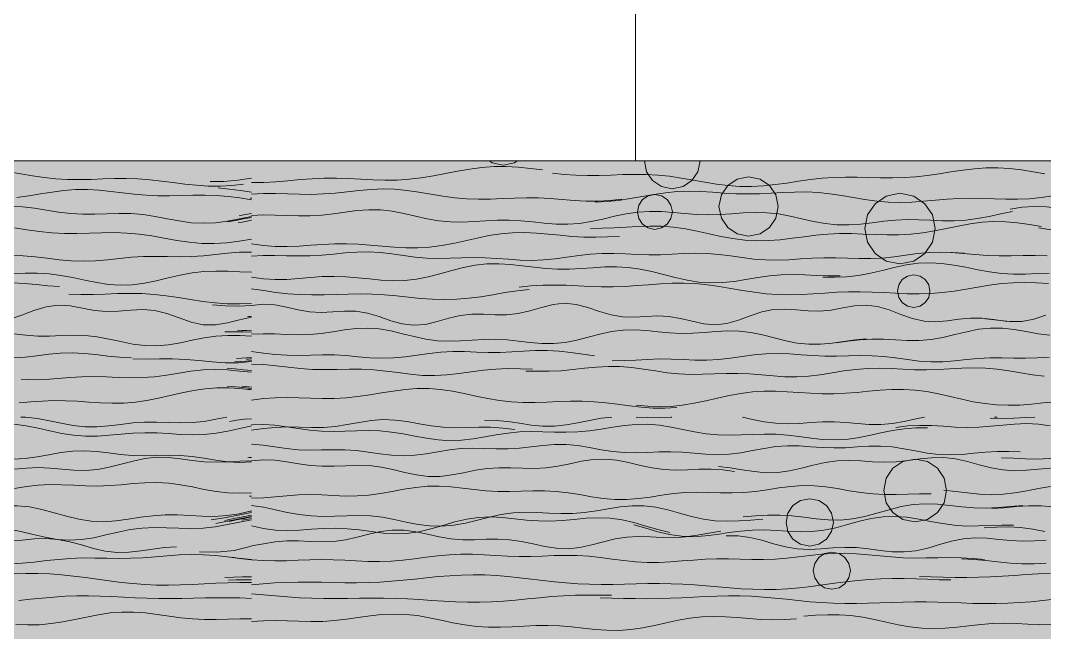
# Model space of a CAD drawing. Header units: metres. Extents: x 0 to 46.1, y -33.1 to 1.9.
# Drawn here: x 16.549 to 18.549, y -26.42 to -25.226 of the extents above; entities that cross this region are included whole.
import ezdxf

# ---------------------------------------------------------------- set-up
doc = ezdxf.new("R2010")
doc.units = ezdxf.units.M
doc.header["$LTSCALE"] = 0.02
doc.layers.add('AB_EXT_BANDES', color=8, linetype='Continuous', lineweight=9)
doc.layers.add('CONTEXT', color=7, linetype='Continuous', lineweight=13, true_color=0x787878)
doc.layers.add('SEEN', color=7, linetype='Continuous', lineweight=20, true_color=0x000000)
doc.layers.add('FILL_(240, 240, 240)', color=7, linetype='Continuous', true_color=0xf0f0f0)

msp = doc.modelspace()

# ---------------------------------------------------------------- hatches: boundary and pattern name
at = {"layer": 'FILL_(240, 240, 240)'}
msp.add_hatch(color=256, dxfattribs=at).paths.add_polyline_path([(19, -28), (19, -25.5), (9, -25.5), (9, -28), (19, -28)])

# ---------------------------------------------------------------- linework, layer by layer
at = {"layer": 'AB_EXT_BANDES', "lineweight": 9, "true_color": 0x606060, "transparency": 33554597}
msp.add_lwpolyline([(17.75, -25.5), (17.75, -25.2)], dxfattribs=at)
at = {"layer": 'CONTEXT'}
for points in [[(8, -24), (22, -24), (23.8, -24), (23.8, -25.5), (19, -25.5), (9, -25.5), (8, -25.5), (8, -24)], [(9, -28), (19, -28), (19, -25.5), (9, -25.5), (9, -28)]]:
    msp.add_lwpolyline(points, close=True, dxfattribs=at)
at = {"layer": 'CONTEXT', "lineweight": 9, "transparency": 33554470}
for points in [[(17.5189, -25.5), (17.5132, -25.5039), (17.4916, -25.5082), (17.4701, -25.5039), (17.4643, -25.5)], [(17.876, -25.5), (17.8717, -25.5211), (17.86, -25.5384), (17.8427, -25.5501), (17.8215, -25.5544), (17.8003, -25.5501), (17.783, -25.5384), (17.7713, -25.5211), (17.7671, -25.5)], [(17, -25.5423), (17.0237, -25.542), (17.0473, -25.5405), (17.071, -25.5385), (17.0947, -25.5363), (17.1183, -25.5346), (17.142, -25.5336), (17.1657, -25.5336), (17.1894, -25.5343), (17.213, -25.5356), (17.2367, -25.5368), (17.2604, -25.5376), (17.284, -25.5373), (17.3077, -25.5358), (17.3314, -25.5331), (17.355, -25.5292), (17.3787, -25.5246), (17.4024, -25.52), (17.426, -25.5158), (17.4497, -25.5127), (17.4734, -25.5111), (17.497, -25.511), (17.5207, -25.5123), (17.5444, -25.5146), (17.5681, -25.5174)], [(17.5874, -25.5238), (17.6103, -25.5262), (17.6332, -25.5278), (17.6561, -25.5284), (17.679, -25.5283), (17.7019, -25.5276), (17.7248, -25.5267), (17.7477, -25.5262), (17.7706, -25.5264), (17.7935, -25.5276), (17.8164, -25.53), (17.8392, -25.5333), (17.8621, -25.5373), (17.885, -25.5415), (17.9079, -25.5453), (17.9308, -25.5482), (17.9537, -25.5499), (17.9766, -25.55), (17.9995, -25.5488), (18.0224, -25.5463), (18.0453, -25.5431), (18.0682, -25.5396), (18.0911, -25.5364), (18.114, -25.5339), (18.1369, -25.5323), (18.1598, -25.5316), (18.1827, -25.5318), (18.2056, -25.5324), (18.2285, -25.5331), (18.2514, -25.5332), (18.2743, -25.5326), (18.2972, -25.5311), (18.3201, -25.5285), (18.343, -25.5252), (18.3659, -25.5215), (18.3888, -25.5181), (18.4117, -25.5153), (18.4346, -25.5137), (18.4575, -25.5135), (18.4804, -25.5148), (18.5033, -25.5175), (18.5262, -25.521), (18.5491, -25.5251)], [(16.5262, -25.521), (16.5491, -25.5251), (16.572, -25.529), (16.5949, -25.5323), (16.6178, -25.5347), (16.6407, -25.536), (16.6636, -25.5363), (16.6865, -25.5359), (16.7094, -25.5351), (16.7322, -25.5345), (16.7551, -25.5344), (16.778, -25.5351), (16.8009, -25.5367), (16.8238, -25.5392), (16.8467, -25.5421), (16.8696, -25.5451), (16.8925, -25.5475), (16.9154, -25.549), (16.9383, -25.5492), (16.9612, -25.5479), (16.9841, -25.5452)], [(16.9188, -25.5401), (16.9459, -25.5399), (16.9729, -25.5377), (17, -25.5337)], [(18.0285, -25.5888), (18.0239, -25.6114), (18.0115, -25.6297), (17.9932, -25.6421), (17.9706, -25.6467), (17.9481, -25.6421), (17.9298, -25.6297), (17.9174, -25.6114), (17.9128, -25.5888), (17.9174, -25.5663), (17.9298, -25.5479), (17.9481, -25.5356), (17.9706, -25.531), (17.9932, -25.5356), (18.0115, -25.5479), (18.0239, -25.5663), (18.0285, -25.5888)], [(16.5417, -25.5716), (16.5646, -25.5684), (16.5875, -25.5645), (16.6104, -25.5607), (16.6333, -25.5577), (16.6563, -25.556), (16.6792, -25.5558), (16.7021, -25.557), (16.725, -25.5594), (16.7479, -25.5622), (16.7708, -25.5648), (16.7938, -25.5668), (16.8167, -25.5678), (16.8396, -25.5679), (16.8625, -25.5674), (16.8854, -25.5668), (16.9083, -25.5666), (16.9313, -25.5674), (16.9542, -25.5693), (16.9771, -25.5722), (17, -25.5756)], [(16.9346, -25.5528), (16.9564, -25.5548), (16.9782, -25.5575), (17, -25.5608)], [(17, -25.5647), (17.0233, -25.5637), (17.0467, -25.5637), (17.07, -25.5644), (17.0933, -25.5651), (17.1166, -25.5652), (17.14, -25.5645), (17.1633, -25.5627), (17.1866, -25.5603), (17.21, -25.5578), (17.2333, -25.5557), (17.2566, -25.5547), (17.2799, -25.5553), (17.3033, -25.5574), (17.3266, -25.5608), (17.3499, -25.5648), (17.3733, -25.5688), (17.3966, -25.572), (17.4199, -25.5741), (17.4433, -25.5748), (17.4666, -25.5744), (17.4899, -25.5734), (17.5132, -25.5724), (17.5366, -25.5719), (17.5599, -25.5722), (17.5832, -25.5735), (17.6066, -25.5753), (17.6299, -25.5772), (17.6532, -25.5786), (17.6765, -25.5787), (17.6999, -25.5774), (17.7232, -25.5747)], [(17.6709, -25.5803), (17.6938, -25.5794), (17.7167, -25.577), (17.7396, -25.5735), (17.7625, -25.5694), (17.7855, -25.5654), (17.8084, -25.562), (17.8313, -25.5599), (17.8542, -25.5592), (17.8771, -25.5597), (17.9, -25.5611), (17.923, -25.5627), (17.9459, -25.564), (17.9688, -25.5645), (17.9917, -25.5642), (18.0146, -25.5631), (18.0375, -25.5617), (18.0605, -25.5607), (18.0834, -25.5605), (18.1063, -25.5615), (18.1292, -25.5639), (18.1521, -25.5673), (18.175, -25.5714), (18.1979, -25.5754), (18.2209, -25.5787), (18.2438, -25.5807), (18.2667, -25.5812), (18.2896, -25.5803), (18.3125, -25.5785), (18.3354, -25.5763), (18.3584, -25.5743), (18.3813, -25.573), (18.4042, -25.5727), (18.4271, -25.5731), (18.45, -25.574), (18.4729, -25.5747), (18.4959, -25.5748), (18.5188, -25.5738), (18.5417, -25.5716), (18.5646, -25.5684)], [(16.9973, -25.5726), (16.9982, -25.5728), (16.9991, -25.5729), (17, -25.573)], [(17.8217, -25.5993), (17.819, -25.6126), (17.8117, -25.6235), (17.8008, -25.6308), (17.7875, -25.6335), (17.7742, -25.6308), (17.7634, -25.6235), (17.7561, -25.6126), (17.7534, -25.5993), (17.7561, -25.5861), (17.7634, -25.5752), (17.7742, -25.5679), (17.7875, -25.5652), (17.8008, -25.5679), (17.8117, -25.5752), (17.819, -25.5861), (17.8217, -25.5993)], [(18.3351, -25.632), (18.3297, -25.6588), (18.3149, -25.6807), (18.2931, -25.6954), (18.2663, -25.7008), (18.2395, -25.6954), (18.2176, -25.6807), (18.2029, -25.6588), (18.1975, -25.632), (18.2029, -25.6053), (18.2176, -25.5834), (18.2395, -25.5686), (18.2663, -25.5632), (18.2931, -25.5686), (18.3149, -25.5834), (18.3297, -25.6053), (18.3351, -25.632)], [(16.4817, -25.5939), (16.5052, -25.5903), (16.5288, -25.5888), (16.5524, -25.5896), (16.5759, -25.5923), (16.5995, -25.5961), (16.623, -25.5997), (16.6466, -25.6025), (16.6702, -25.6037), (16.6937, -25.6037), (16.7173, -25.6029), (16.7408, -25.6023), (16.7644, -25.6027), (16.788, -25.6047), (16.8115, -25.6083), (16.8351, -25.6128), (16.8586, -25.6172), (16.8822, -25.6205), (16.9058, -25.6217), (16.9293, -25.6206), (16.9529, -25.6174), (16.9764, -25.6131), (17, -25.6086)], [(17, -25.6064), (17.0229, -25.6054), (17.0457, -25.6057), (17.0686, -25.6066), (17.0915, -25.6074), (17.1143, -25.6071), (17.1372, -25.6056), (17.1601, -25.6029), (17.1829, -25.5997), (17.2058, -25.5968), (17.2286, -25.5953), (17.2515, -25.5957), (17.2744, -25.5983), (17.2972, -25.6026), (17.3201, -25.6077), (17.343, -25.6128), (17.3658, -25.6167), (17.3887, -25.6189), (17.4116, -25.6194), (17.4344, -25.6184), (17.4573, -25.617), (17.4802, -25.6159), (17.503, -25.6157), (17.5259, -25.6169), (17.5487, -25.619), (17.5716, -25.6214), (17.5945, -25.6232), (17.6173, -25.6236), (17.6402, -25.6219), (17.6631, -25.6184), (17.6859, -25.6134), (17.7088, -25.608), (17.7317, -25.6032), (17.7545, -25.5998), (17.7774, -25.5984), (17.8003, -25.5989), (17.8231, -25.6006), (17.846, -25.6028), (17.8689, -25.6044), (17.8917, -25.605), (17.9146, -25.6044), (17.9374, -25.6029), (17.9603, -25.6012), (17.9832, -25.6004), (18.006, -25.601), (18.0289, -25.6035), (18.0518, -25.6077), (18.0746, -25.6129), (18.0975, -25.6182), (18.1204, -25.6223), (18.1432, -25.6247), (18.1661, -25.625), (18.189, -25.6234), (18.2118, -25.6207), (18.2347, -25.6178), (18.2575, -25.6156), (18.2804, -25.6146), (18.3033, -25.6148), (18.3261, -25.6158), (18.349, -25.6169), (18.3719, -25.617), (18.3947, -25.6157), (18.4176, -25.6126), (18.4405, -25.6082), (18.4633, -25.6032), (18.4862, -25.5986)], [(18.4817, -25.5939), (18.5052, -25.5903), (18.5288, -25.5888), (18.5524, -25.5896), (18.5759, -25.5923), (18.5995, -25.5961), (18.623, -25.5997), (18.6466, -25.6025), (18.6702, -25.6037), (18.6937, -25.6037), (18.7173, -25.6029), (18.7408, -25.6023), (18.7644, -25.6027), (18.788, -25.6047), (18.8115, -25.6083), (18.8351, -25.6128), (18.8586, -25.6172), (18.8822, -25.6205), (18.9058, -25.6217), (18.9293, -25.6206), (18.9529, -25.6174), (18.9764, -25.6131), (19, -25.6086)], [(16.9526, -25.6191), (16.9684, -25.6163), (16.9842, -25.6132), (17, -25.6102)], [(16.9735, -25.621), (16.9823, -25.6193), (16.9912, -25.6176), (17, -25.6159)], [(16.9759, -25.6071), (16.9839, -25.6055), (16.992, -25.6039), (17, -25.6025)], [(17.6617, -25.6316), (17.6849, -25.6315), (17.708, -25.6305), (17.7312, -25.6291), (17.7544, -25.6277), (17.7776, -25.6271), (17.8007, -25.6276), (17.8239, -25.6295), (17.8471, -25.6328), (17.8703, -25.6373), (17.8935, -25.6424), (17.9166, -25.6474), (17.9398, -25.6516), (17.963, -25.6546), (17.9862, -25.6559), (18.0093, -25.6555), (18.0325, -25.6537), (18.0557, -25.651), (18.0789, -25.6479), (18.102, -25.645), (18.1252, -25.6429), (18.1484, -25.6419), (18.1716, -25.6419), (18.1947, -25.6426), (18.2179, -25.6436), (18.2411, -25.6443), (18.2643, -25.6441), (18.2874, -25.6428), (18.3106, -25.6401), (18.3338, -25.6363), (18.357, -25.6317), (18.3801, -25.627), (18.4033, -25.6228), (18.4265, -25.6198), (18.4497, -25.6184), (18.4728, -25.6187), (18.496, -25.6207), (18.5192, -25.6239), (18.5424, -25.6277)], [(16.5369, -25.6305), (16.5613, -25.6345), (16.5856, -25.638), (16.61, -25.6404), (16.6344, -25.6415), (16.6588, -25.6415), (16.6831, -25.6408), (16.7075, -25.64), (16.7319, -25.6398), (16.7563, -25.6408), (16.7806, -25.643), (16.805, -25.6464), (16.8294, -25.6506), (16.8538, -25.655), (16.8781, -25.6586), (16.9025, -25.6609), (16.9269, -25.6614), (16.9513, -25.66), (16.9756, -25.6568), (17, -25.6525)], [(17, -25.662), (17.0232, -25.6651), (17.0463, -25.6667), (17.0695, -25.6669), (17.0927, -25.666), (17.1159, -25.6645), (17.139, -25.6629), (17.1622, -25.6619), (17.1854, -25.6617), (17.2086, -25.6626), (17.2317, -25.6642), (17.2549, -25.6664), (17.2781, -25.6684), (17.3013, -25.6696), (17.3244, -25.6697), (17.3476, -25.6682), (17.3708, -25.6652), (17.3939, -25.6608), (17.4171, -25.6557), (17.4403, -25.6505), (17.4635, -25.6458), (17.4866, -25.6423), (17.5098, -25.6402), (17.533, -25.6398), (17.5562, -25.6408), (17.5793, -25.6428), (17.6025, -25.6451), (17.6257, -25.6472), (17.6489, -25.6486), (17.672, -25.649), (17.6952, -25.6484), (17.7184, -25.6472)], [(18.5369, -25.6305), (18.5613, -25.6345), (18.5856, -25.638), (18.61, -25.6404), (18.6344, -25.6415), (18.6588, -25.6415), (18.6831, -25.6408), (18.7075, -25.64), (18.7319, -25.6398), (18.7563, -25.6408), (18.7806, -25.643), (18.805, -25.6464), (18.8294, -25.6506), (18.8538, -25.655), (18.8781, -25.6586), (18.9025, -25.6609), (18.9269, -25.6614), (18.9513, -25.66), (18.9756, -25.6568), (19, -25.6525)], [(16.5304, -25.6843), (16.5539, -25.685), (16.5774, -25.6869), (16.6008, -25.6897), (16.6243, -25.6927), (16.6478, -25.6949), (16.6713, -25.6957), (16.6948, -25.6949), (16.7182, -25.6928), (16.7417, -25.6901), (16.7652, -25.6878), (16.7887, -25.6865), (16.8122, -25.6863), (16.8356, -25.6867), (16.8591, -25.687), (16.8826, -25.6866), (16.9061, -25.6852), (16.9296, -25.6828), (16.953, -25.6802), (16.9765, -25.6783), (17, -25.6778)], [(17, -25.6859), (17.0228, -25.6846), (17.0456, -25.6845), (17.0684, -25.685), (17.0913, -25.6854), (17.1141, -25.6851), (17.1369, -25.6838), (17.1597, -25.6818), (17.1825, -25.6796), (17.2053, -25.678), (17.2281, -25.6777), (17.2509, -25.679), (17.2738, -25.6816), (17.2966, -25.6847), (17.3194, -25.6876), (17.3422, -25.6896), (17.365, -25.6903), (17.3878, -25.69), (17.4106, -25.6892), (17.4334, -25.6887), (17.4563, -25.6891), (17.4791, -25.6903), (17.5019, -25.692), (17.5247, -25.6935), (17.5475, -25.694), (17.5703, -25.6932), (17.5931, -25.6909), (17.6159, -25.6877), (17.6388, -25.6845), (17.6616, -25.6819), (17.6844, -25.6806), (17.7072, -25.6806), (17.73, -25.6816), (17.7528, -25.6827), (17.7756, -25.6833), (17.7984, -25.683), (17.8213, -25.682), (17.8441, -25.6808), (17.8669, -25.6801), (17.8897, -25.6805), (17.9125, -25.6823), (17.9353, -25.6852), (17.9581, -25.6885), (17.9809, -25.6915), (18.0038, -25.6933), (18.0266, -25.6937), (18.0494, -25.6928), (18.0722, -25.6912), (18.095, -25.6898), (18.1178, -25.689), (18.1406, -25.6892), (18.1635, -25.6899), (18.1863, -25.6906), (18.2091, -25.6907), (18.2319, -25.6895), (18.2547, -25.6871), (18.2775, -25.6839), (18.3003, -25.6809), (18.3231, -25.6786), (18.346, -25.6779), (18.3688, -25.6786), (18.3916, -25.6803)], [(18.366, -25.6788), (18.3895, -25.6806), (18.413, -25.6827), (18.4365, -25.6845), (18.46, -25.6853), (18.4834, -25.6852), (18.5069, -25.6846), (18.5304, -25.6843), (18.5539, -25.685)], [(18.1155, -25.7266), (18.1388, -25.7271), (18.1621, -25.7262), (18.1854, -25.7235), (18.2086, -25.7192), (18.2319, -25.7137), (18.2552, -25.708), (18.2785, -25.703), (18.3017, -25.6997), (18.325, -25.6986), (18.3483, -25.6999), (18.3716, -25.7031), (18.3948, -25.7076), (18.4181, -25.7124), (18.4414, -25.7165), (18.4647, -25.7194), (18.4879, -25.7207), (18.5112, -25.7207), (18.5345, -25.7199), (18.5578, -25.719)], [(16.5345, -25.7199), (16.5578, -25.719), (16.581, -25.719), (16.6043, -25.7204), (16.6276, -25.7234), (16.6509, -25.7277), (16.6741, -25.7327), (16.6974, -25.7374), (16.7207, -25.7409), (16.744, -25.7424), (16.7672, -25.7416), (16.7905, -25.7385), (16.8138, -25.7338), (16.8371, -25.7283), (16.8603, -25.7229), (16.8836, -25.7186), (16.9069, -25.716), (16.9302, -25.715), (16.9534, -25.7154), (16.9767, -25.7164), (17, -25.7173)], [(17, -25.7268), (17.023, -25.7301), (17.046, -25.7315), (17.069, -25.7311), (17.0919, -25.7294), (17.1149, -25.7274), (17.1379, -25.7258), (17.1609, -25.7252), (17.1839, -25.726), (17.2069, -25.7278), (17.2299, -25.7303), (17.2529, -25.7326), (17.2758, -25.7338), (17.2988, -25.7333), (17.3218, -25.7308), (17.3448, -25.7263), (17.3678, -25.7204), (17.3908, -25.7141), (17.4138, -25.7082), (17.4367, -25.7036), (17.4597, -25.7011), (17.4827, -25.7006), (17.5057, -25.702), (17.5287, -25.7045), (17.5517, -25.7074), (17.5747, -25.7098), (17.5976, -25.7111), (17.6206, -25.7111), (17.6436, -25.7099), (17.6666, -25.7083), (17.6896, -25.7068), (17.7126, -25.7064), (17.7356, -25.7077), (17.7586, -25.7109), (17.7815, -25.7157), (17.8045, -25.7216), (17.8275, -25.7277), (17.8505, -25.733), (17.8735, -25.7367), (17.8965, -25.7382), (17.9195, -25.7375), (17.9424, -25.735), (17.9654, -25.7314), (17.9884, -25.7276), (18.0114, -25.7245), (18.0344, -25.7225), (18.0574, -25.7219), (18.0804, -25.7225), (18.1033, -25.7236), (18.1263, -25.7245), (18.1493, -25.7244)], [(16.5332, -25.7376), (16.5562, -25.7392), (16.5791, -25.7413), (16.6021, -25.7435), (16.6251, -25.7453)], [(17.5227, -25.7464), (17.5456, -25.7439), (17.5686, -25.7425), (17.5916, -25.7422), (17.6145, -25.7427), (17.6375, -25.7437), (17.6605, -25.7448), (17.6834, -25.7455), (17.7064, -25.7455), (17.7294, -25.7448), (17.7523, -25.7434), (17.7753, -25.7416), (17.7983, -25.7399), (17.8212, -25.7388), (17.8442, -25.7385), (17.8672, -25.7395), (17.8901, -25.7416), (17.9131, -25.7448), (17.9361, -25.7487), (17.959, -25.7527), (17.982, -25.7564), (18.005, -25.7592), (18.0279, -25.7609), (18.0509, -25.7614), (18.0739, -25.7608), (18.0968, -25.7595), (18.1198, -25.7579), (18.1428, -25.7564), (18.1657, -25.7555), (18.1887, -25.7553), (18.2117, -25.7558), (18.2346, -25.7569), (18.2576, -25.7582), (18.2806, -25.7591), (18.3035, -25.7594), (18.3265, -25.7587), (18.3495, -25.7568), (18.3724, -25.7539), (18.3954, -25.7502), (18.4184, -25.7462), (18.4413, -25.7425), (18.4643, -25.7395), (18.4873, -25.7376), (18.5102, -25.737), (18.5332, -25.7376), (18.5562, -25.7392)], [(18.3248, -25.7541), (18.3224, -25.7665), (18.3156, -25.7765), (18.3055, -25.7833), (18.2932, -25.7858), (18.2808, -25.7833), (18.2707, -25.7765), (18.264, -25.7665), (18.2615, -25.7541), (18.264, -25.7418), (18.2707, -25.7317), (18.2808, -25.7249), (18.2932, -25.7224), (18.3055, -25.7249), (18.3156, -25.7317), (18.3224, -25.7418), (18.3248, -25.7541)], [(16.6427, -25.7603), (16.6666, -25.7608), (16.6904, -25.7605), (16.7142, -25.7597), (16.738, -25.7589), (16.7618, -25.7585), (16.7856, -25.759), (16.8095, -25.7605), (16.8333, -25.7631), (16.8571, -25.7666), (16.8809, -25.7704), (16.9047, -25.7741), (16.9285, -25.777), (16.9524, -25.7787), (16.9762, -25.779), (17, -25.7779)], [(17, -25.7493), (17.0236, -25.753), (17.0471, -25.7565), (17.0707, -25.7592), (17.0942, -25.7609), (17.1178, -25.7615), (17.1414, -25.7613), (17.1649, -25.7606), (17.1885, -25.7599), (17.212, -25.7596), (17.2356, -25.7601), (17.2592, -25.7614), (17.2827, -25.7634), (17.3063, -25.7658), (17.3298, -25.7682), (17.3534, -25.7699), (17.3769, -25.7706), (17.4005, -25.77), (17.4241, -25.768), (17.4476, -25.7649), (17.4712, -25.761), (17.4947, -25.757), (17.5183, -25.7534), (17.5419, -25.7507)], [(17, -25.7824), (17.0226, -25.7795), (17.0453, -25.7809), (17.0679, -25.7855), (17.0906, -25.7907), (17.1132, -25.7945), (17.1358, -25.7955), (17.1585, -25.7944), (17.1811, -25.793), (17.2038, -25.7935), (17.2264, -25.7972), (17.2491, -25.8039), (17.2717, -25.8118), (17.2943, -25.8181), (17.317, -25.8208), (17.3396, -25.8189), (17.3623, -25.8135), (17.3849, -25.807), (17.4075, -25.8016), (17.4302, -25.7991), (17.4528, -25.7993), (17.4755, -25.8005), (17.4981, -25.8006), (17.5207, -25.798), (17.5434, -25.7926), (17.566, -25.7858), (17.5887, -25.7801), (17.6113, -25.7778), (17.6339, -25.7801), (17.6566, -25.7861), (17.6792, -25.7937), (17.7019, -25.8004), (17.7245, -25.8041), (17.7472, -25.8047), (17.7698, -25.8034), (17.7924, -25.8024), (17.8151, -25.8036), (17.8377, -25.8075), (17.8604, -25.813), (17.883, -25.8179), (17.9056, -25.8197), (17.9283, -25.8172), (17.9509, -25.8107), (17.9736, -25.8023), (17.9962, -25.7948), (18.0188, -25.7901), (18.0415, -25.7891), (18.0641, -25.7906), (18.0868, -25.7927), (18.1094, -25.7931), (18.1321, -25.7909), (18.1547, -25.7869), (18.1773, -25.7829), (18.2, -25.7816), (18.2226, -25.7842), (18.2453, -25.7908), (18.2679, -25.7995), (18.2905, -25.8076), (18.3132, -25.8128), (18.3358, -25.814), (18.3585, -25.8121), (18.3811, -25.8089), (18.4037, -25.8068), (18.4264, -25.8071), (18.449, -25.8096), (18.4717, -25.8125), (18.4943, -25.8136)], [(16.5277, -25.8088), (16.5513, -25.8008), (16.5749, -25.7917), (16.5985, -25.7845), (16.6221, -25.7816), (16.6458, -25.783), (16.6694, -25.7873), (16.693, -25.7916), (16.7166, -25.7937), (16.7402, -25.7931), (16.7638, -25.7911), (16.7875, -25.79), (16.8111, -25.7921), (16.8347, -25.798), (16.8583, -25.8065), (16.8819, -25.8146), (16.9055, -25.8196), (16.9292, -25.8198), (16.9528, -25.8158), (16.9764, -25.8098), (17, -25.8047)], [(16.9239, -25.781), (16.9493, -25.783), (16.9746, -25.7835), (17, -25.7824)], [(16.9918, -25.8044), (16.9945, -25.8039), (16.9973, -25.8034), (17, -25.8029)], [(18.4332, -25.808), (18.4568, -25.811), (18.4805, -25.8136), (18.5041, -25.8133), (18.5277, -25.8088), (18.5513, -25.8008)], [(16.5359, -25.8371), (16.5591, -25.8403), (16.5823, -25.8418), (16.6055, -25.8418), (16.6287, -25.8409), (16.6519, -25.8402), (16.6751, -25.8409), (16.6983, -25.8434), (16.7215, -25.8476), (16.7447, -25.8526), (16.7679, -25.8573), (16.7912, -25.8604), (16.8144, -25.8609), (16.8376, -25.8588), (16.8608, -25.8547), (16.884, -25.8496), (16.9072, -25.845), (16.9304, -25.8419), (16.9536, -25.8406), (16.9768, -25.8408), (17, -25.8418)], [(16.948, -25.8334), (16.9653, -25.8332), (16.9827, -25.8337), (17, -25.8344)], [(16.9723, -25.8304), (16.9815, -25.8307), (16.9908, -25.831), (17, -25.8314)], [(17, -25.8382), (17.0227, -25.8371), (17.0454, -25.8375), (17.068, -25.8386), (17.0907, -25.8393), (17.1134, -25.8387), (17.1361, -25.8367), (17.1587, -25.8334), (17.1814, -25.8298), (17.2041, -25.827), (17.2268, -25.8262), (17.2494, -25.8278), (17.2721, -25.8317), (17.2948, -25.8371), (17.3175, -25.8429), (17.3401, -25.8479), (17.3628, -25.8509), (17.3855, -25.8519), (17.4082, -25.8512), (17.4308, -25.8496), (17.4535, -25.8483), (17.4762, -25.8481), (17.4989, -25.8493), (17.5215, -25.8517), (17.5442, -25.8544), (17.5669, -25.8563), (17.5896, -25.8563), (17.6122, -25.8541), (17.6349, -25.8496), (17.6576, -25.8438), (17.6803, -25.8379), (17.7029, -25.833), (17.7256, -25.8302), (17.7483, -25.8297), (17.771, -25.8311), (17.7936, -25.8334), (17.8163, -25.8355), (17.839, -25.8366), (17.8617, -25.8362), (17.8843, -25.8347), (17.907, -25.8328), (17.9297, -25.8317), (17.9524, -25.8322), (17.975, -25.8349), (17.9977, -25.8396), (18.0204, -25.8454), (18.0431, -25.8512), (18.0657, -25.8556), (18.0884, -25.8579), (18.1111, -25.8577), (18.1338, -25.8555), (18.1564, -25.8523), (18.1791, -25.8493), (18.2018, -25.8473)], [(18.1414, -25.8552), (18.1646, -25.8518), (18.1878, -25.8491), (18.211, -25.8477), (18.2342, -25.8478), (18.2574, -25.8489), (18.2806, -25.8501), (18.3038, -25.8501), (18.327, -25.8482), (18.3502, -25.8443), (18.3735, -25.8389), (18.3967, -25.8332), (18.4199, -25.8286), (18.4431, -25.8262), (18.4663, -25.8264), (18.4895, -25.829), (18.5127, -25.833), (18.5359, -25.8371), (18.5591, -25.8403)], [(16.5345, -25.8845), (16.5576, -25.8828), (16.5806, -25.8801), (16.6037, -25.8772), (16.6268, -25.8751), (16.6498, -25.8744), (16.6729, -25.8755), (16.6959, -25.8779), (16.719, -25.8808), (16.7421, -25.8832), (16.7651, -25.8845)], [(17, -25.872), (17.0231, -25.8751), (17.0462, -25.8777), (17.0693, -25.8792), (17.0924, -25.8794), (17.1155, -25.8789), (17.1386, -25.8784), (17.1617, -25.8787), (17.1848, -25.88), (17.2079, -25.882), (17.231, -25.884), (17.2541, -25.885), (17.2772, -25.8845), (17.3003, -25.8823), (17.3234, -25.879), (17.3465, -25.8757), (17.3696, -25.8732), (17.3927, -25.8721), (17.4158, -25.8722), (17.4389, -25.8731), (17.462, -25.8739), (17.4851, -25.8738), (17.5082, -25.8728), (17.5313, -25.8712), (17.5544, -25.8699), (17.5775, -25.8697), (17.6006, -25.871), (17.6237, -25.8738), (17.6468, -25.8773), (17.6699, -25.8806)], [(17.7044, -25.8898), (17.7274, -25.8897), (17.7505, -25.8885), (17.7735, -25.8872), (17.7966, -25.8864), (17.8197, -25.8867), (17.8427, -25.8877), (17.8658, -25.8887), (17.8888, -25.8889), (17.9119, -25.8878), (17.935, -25.8852), (17.958, -25.8818), (17.9811, -25.8785), (18.0041, -25.8762), (18.0272, -25.8756), (18.0503, -25.8764), (18.0733, -25.8782), (18.0964, -25.88), (18.1194, -25.8811), (18.1425, -25.8811), (18.1656, -25.8805), (18.1886, -25.8798), (18.2117, -25.8801), (18.2347, -25.8816), (18.2578, -25.8844), (18.2809, -25.8877), (18.3039, -25.8905), (18.327, -25.892), (18.35, -25.8919), (18.3731, -25.8902), (18.3962, -25.8878), (18.4192, -25.8856), (18.4423, -25.8843), (18.4653, -25.8841), (18.4884, -25.8846), (18.5115, -25.885), (18.5345, -25.8845), (18.5576, -25.8828)], [(16.7683, -25.8865), (16.794, -25.8866), (16.8198, -25.886), (16.8455, -25.8859), (16.8713, -25.8872), (16.897, -25.8896), (16.9228, -25.8923), (16.9485, -25.894), (16.9743, -25.8937), (17, -25.8914)], [(16.967, -25.8919), (16.978, -25.8914), (16.989, -25.8905), (17, -25.8893)], [(16.9704, -25.8858), (16.9803, -25.8852), (16.9901, -25.8844), (17, -25.8833)], [(16.9903, -25.887), (16.9936, -25.8867), (16.9968, -25.8864), (17, -25.886)], [(17, -25.8964), (17.0238, -25.8973), (17.0477, -25.8996), (17.0715, -25.9026), (17.0954, -25.9052), (17.1192, -25.9068), (17.143, -25.9072), (17.1669, -25.9069), (17.1907, -25.9063), (17.2146, -25.9063), (17.2384, -25.9075), (17.2622, -25.91), (17.2861, -25.9131), (17.3099, -25.9162), (17.3338, -25.9184), (17.3576, -25.9189), (17.3815, -25.9176), (17.4053, -25.9148), (17.4291, -25.9114), (17.453, -25.9083), (17.4768, -25.9061), (17.5007, -25.9053), (17.5245, -25.9055), (17.5483, -25.9062)], [(16.5499, -25.926), (16.5736, -25.9269), (16.5973, -25.9263), (16.621, -25.9246), (16.6447, -25.9227), (16.6683, -25.9214), (16.692, -25.921), (16.7157, -25.9216), (16.7394, -25.9227), (16.7631, -25.9233), (16.7868, -25.9229), (16.8105, -25.9211), (16.8342, -25.9179), (16.8579, -25.9141), (16.8816, -25.9105), (16.9052, -25.9079), (16.9289, -25.9071), (16.9526, -25.9079), (16.9763, -25.91), (17, -25.9125)], [(16.9522, -25.9046), (16.9681, -25.9059), (16.9841, -25.9075), (17, -25.9092)], [(17.5353, -25.91), (17.5583, -25.9105), (17.5813, -25.9105), (17.6043, -25.9094), (17.6273, -25.9073), (17.6504, -25.9047), (17.6734, -25.9023), (17.6964, -25.9009), (17.7194, -25.9011), (17.7424, -25.903), (17.7655, -25.9061), (17.7885, -25.9098), (17.8115, -25.9132), (17.8345, -25.9155), (17.8575, -25.9166), (17.8806, -25.9164), (17.9036, -25.9156), (17.9266, -25.9148), (17.9496, -25.9148), (17.9726, -25.9157), (17.9956, -25.9175), (18.0187, -25.9195), (18.0417, -25.9211), (18.0647, -25.9214), (18.0877, -25.9202), (18.1107, -25.9174), (18.1338, -25.9137), (18.1568, -25.9099), (18.1798, -25.9067), (18.2028, -25.9049), (18.2258, -25.9045), (18.2489, -25.9053), (18.2719, -25.9065), (18.2949, -25.9076), (18.3179, -25.9079), (18.3409, -25.9073), (18.3639, -25.9059), (18.387, -25.9045), (18.41, -25.9038), (18.433, -25.9043), (18.456, -25.9064), (18.479, -25.9097), (18.5021, -25.9137), (18.5251, -25.9173), (18.5481, -25.9199)], [(16.9808, -25.9395), (16.9872, -25.9402), (16.9936, -25.9409), (17, -25.9417)], [(16.5458, -25.9723), (16.5685, -25.9701), (16.5912, -25.9685), (16.6139, -25.9678), (16.6366, -25.968), (16.6593, -25.9691), (16.682, -25.9706), (16.7048, -25.9721), (16.7275, -25.9728), (16.7502, -25.9724), (16.7729, -25.9705), (16.7956, -25.9673), (16.8183, -25.9628), (16.841, -25.9577), (16.8637, -25.9525), (16.8864, -25.948), (16.9092, -25.9446), (16.9319, -25.9429), (16.9546, -25.9428), (16.9773, -25.9443), (17, -25.9468)], [(16.9531, -25.94), (16.9688, -25.9408), (16.9844, -25.9422), (17, -25.944)], [(16.992, -25.9456), (16.9946, -25.9459), (16.9973, -25.9462), (17, -25.9466)], [(17, -25.9666), (17.0231, -25.9637), (17.0461, -25.962), (17.0692, -25.9615), (17.0922, -25.962), (17.1153, -25.9628), (17.1384, -25.9634), (17.1614, -25.9633), (17.1845, -25.9621), (17.2075, -25.9598), (17.2306, -25.9565), (17.2537, -25.9527), (17.2767, -25.949), (17.2998, -25.946), (17.3228, -25.9443), (17.3459, -25.9443), (17.369, -25.9461), (17.392, -25.9495), (17.4151, -25.9539), (17.4382, -25.9589), (17.4612, -25.9636), (17.4843, -25.9675), (17.5073, -25.9702), (17.5304, -25.9715), (17.5535, -25.9715), (17.5765, -25.9707), (17.5996, -25.9696), (17.6226, -25.9688), (17.6457, -25.9688), (17.6688, -25.9698), (17.6918, -25.9719), (17.7149, -25.9747), (17.7379, -25.9778), (17.761, -25.9805), (17.7841, -25.9822), (17.8071, -25.9825), (17.8302, -25.981)], [(17.7509, -25.9764), (17.7736, -25.9786), (17.7963, -25.9796), (17.819, -25.9789), (17.8417, -25.9767), (17.8644, -25.9729), (17.8871, -25.9681), (17.9098, -25.9628), (17.9326, -25.9578), (17.9553, -25.9537), (17.978, -25.9508), (18.0007, -25.9494), (18.0234, -25.9494), (18.0461, -25.9505), (18.0688, -25.952), (18.0915, -25.9535), (18.1143, -25.9544), (18.137, -25.9545), (18.1597, -25.9535), (18.1824, -25.9517), (18.2051, -25.9495), (18.2278, -25.9474), (18.2505, -25.946), (18.2732, -25.9458), (18.2959, -25.9472), (18.3187, -25.9501), (18.3414, -25.9544), (18.3641, -25.9595), (18.3868, -25.9648), (18.4095, -25.9698), (18.4322, -25.9736), (18.4549, -25.9761), (18.4776, -25.9769), (18.5003, -25.9763), (18.5231, -25.9746), (18.5458, -25.9723), (18.5685, -25.9701)], [(16.549, -26), (16.5586, -26.0002), (16.5818, -26.0026), (16.6051, -26.0069), (16.6283, -26.012), (16.6515, -26.0164), (16.6748, -26.019), (16.698, -26.0192), (16.7212, -26.0172), (16.7445, -26.0141), (16.7677, -26.0113), (16.7909, -26.0096), (16.8141, -26.0095), (16.8374, -26.0103), (16.8606, -26.011), (16.8838, -26.0105), (16.9071, -26.0082), (16.9303, -26.0042), (16.9513, -26)], [(17.4551, -26.0056), (17.4779, -26.0064), (17.5006, -26.0086), (17.5234, -26.012), (17.5461, -26.0154), (17.5689, -26.0175), (17.5916, -26.0176), (17.6144, -26.0152), (17.6372, -26.0111), (17.6599, -26.0063), (17.6827, -26.0022), (17.7036, -26)], [(17.7511, -26), (17.7737, -26.001), (17.7965, -26.0013), (17.8192, -26.0002), (17.821, -26)], [(17.9589, -26), (17.9785, -26.0043), (18.0013, -26.009), (18.024, -26.012), (18.0468, -26.013), (18.0695, -26.0123), (18.0923, -26.0107), (18.1151, -26.0094), (18.1378, -26.0093), (18.1606, -26.0105), (18.1833, -26.0125), (18.2061, -26.0141), (18.2288, -26.0144), (18.2516, -26.0125), (18.2744, -26.0087), (18.2971, -26.0036), (18.314, -26)], [(18.4424, -26.0019), (18.4657, -26.0027), (18.4889, -26.0021), (18.5121, -26.0008), (18.5299, -26)], [(18.451, -26), (18.4564, -26.0003)], [(16.5365, -26.0137), (16.5597, -26.0168), (16.5828, -26.0215), (16.606, -26.0268), (16.6292, -26.0318), (16.6524, -26.0354), (16.6755, -26.0371), (16.6987, -26.0369), (16.7219, -26.0353), (16.7451, -26.0331), (16.7682, -26.0312), (16.7914, -26.0304), (16.8146, -26.0308), (16.8378, -26.0322), (16.8609, -26.0338), (16.8841, -26.0346), (16.9073, -26.034), (16.9305, -26.0315), (16.9536, -26.0274), (16.9768, -26.0222), (17, -26.0171)], [(16.957, -26.0085), (16.9713, -26.006), (16.9857, -26.0042), (17, -26.0032)], [(17, -26.0256), (17.0234, -26.0221), (17.0467, -26.0199), (17.0701, -26.0192), (17.0935, -26.0198), (17.1168, -26.0204), (17.1402, -26.0201), (17.1635, -26.0181), (17.1869, -26.0145), (17.2103, -26.0102), (17.2336, -26.0065), (17.257, -26.0048), (17.2804, -26.0057), (17.3037, -26.0088), (17.3271, -26.0131), (17.3505, -26.0171), (17.3738, -26.0198), (17.3972, -26.0207), (17.4205, -26.0203), (17.4439, -26.0196), (17.4673, -26.0196), (17.4906, -26.0213), (17.514, -26.0243)], [(17, -26.0148), (17.0228, -26.0143), (17.0455, -26.0157), (17.0683, -26.0186), (17.091, -26.0221), (17.1138, -26.0252), (17.1366, -26.0272), (17.1593, -26.0279), (17.1821, -26.0275), (17.2048, -26.0267), (17.2276, -26.0262), (17.2504, -26.0269), (17.2731, -26.029), (17.2959, -26.0326), (17.3186, -26.037), (17.3414, -26.0413), (17.3642, -26.0445), (17.3869, -26.046), (17.4097, -26.0452), (17.4324, -26.0426), (17.4552, -26.0387), (17.4779, -26.0346), (17.5007, -26.031), (17.5235, -26.0288), (17.5462, -26.028), (17.569, -26.0284), (17.5917, -26.0291), (17.6145, -26.0295), (17.6373, -26.0288), (17.66, -26.0267), (17.6828, -26.0234), (17.7055, -26.0196), (17.7283, -26.0162), (17.7511, -26.0141), (17.7738, -26.0139), (17.7966, -26.0159), (17.8193, -26.0196), (17.8421, -26.0242), (17.8649, -26.0288), (17.8876, -26.0325), (17.9104, -26.0346), (17.9331, -26.0352), (17.9559, -26.0346), (17.9787, -26.0336), (18.0014, -26.033), (18.0242, -26.0335), (18.0469, -26.0353), (18.0697, -26.038), (18.0925, -26.0411), (18.1152, -26.0435), (18.138, -26.0444), (18.1607, -26.0434), (18.1835, -26.0403), (18.2063, -26.0358), (18.229, -26.0307), (18.2518, -26.026), (18.2745, -26.0225), (18.2973, -26.0208), (18.3201, -26.0208)], [(18.2584, -26.0202), (18.2816, -26.0172), (18.3047, -26.0161), (18.3279, -26.0165), (18.3511, -26.0179), (18.3743, -26.0193), (18.3974, -26.02), (18.4206, -26.0194), (18.4438, -26.0177), (18.467, -26.0154), (18.4901, -26.0134), (18.5133, -26.0126), (18.5365, -26.0137), (18.5597, -26.0168)], [(17, -26.0528), (17.0227, -26.0549), (17.0455, -26.0582), (17.0682, -26.0614), (17.091, -26.0637), (17.1137, -26.0644), (17.1365, -26.0641), (17.1592, -26.0635), (17.182, -26.0637), (17.2047, -26.0652), (17.2275, -26.0681), (17.2502, -26.0716), (17.273, -26.0744), (17.2957, -26.0755), (17.3185, -26.0743), (17.3412, -26.0713), (17.364, -26.0674), (17.3867, -26.0638), (17.4094, -26.0615), (17.4322, -26.0608), (17.4549, -26.0613), (17.4777, -26.062), (17.5004, -26.062), (17.5232, -26.0606), (17.5459, -26.0581), (17.5687, -26.0554), (17.5914, -26.0535), (17.6142, -26.0534), (17.6369, -26.0555), (17.6597, -26.0592), (17.6824, -26.0636), (17.7052, -26.0672), (17.7279, -26.0693), (17.7507, -26.0697), (17.7734, -26.0688), (17.7961, -26.0677), (17.8189, -26.0674), (17.8416, -26.0683), (17.8644, -26.0703), (17.8871, -26.0723), (17.9099, -26.0733), (17.9326, -26.0725), (17.9554, -26.0696), (17.9781, -26.0654), (18.0009, -26.0609), (18.0236, -26.0575), (18.0464, -26.0559), (18.0691, -26.0562), (18.0919, -26.0577), (18.1146, -26.0593), (18.1374, -26.0601), (18.1601, -26.0596), (18.1828, -26.0582), (18.2056, -26.0569), (18.2283, -26.0566), (18.2511, -26.0582), (18.2738, -26.0616), (18.2966, -26.066), (18.3193, -26.0702), (18.3421, -26.073), (18.3648, -26.0738), (18.3876, -26.0727), (18.4103, -26.0705), (18.4331, -26.0683), (18.4558, -26.0671), (18.4786, -26.0671), (18.5013, -26.068)], [(16.4645, -26.0797), (16.4878, -26.0802), (16.5111, -26.0812), (16.5344, -26.0817), (16.5576, -26.0806), (16.5809, -26.0777), (16.6042, -26.0735), (16.6275, -26.0693), (16.6508, -26.0664), (16.6741, -26.0656), (16.6973, -26.067), (16.7206, -26.0698), (16.7439, -26.0728), (16.7672, -26.0749), (16.7905, -26.0756), (16.8137, -26.0751), (16.837, -26.0744), (16.8603, -26.0747), (16.8836, -26.0766), (16.9069, -26.0799), (16.9302, -26.0838), (16.9534, -26.087), (16.9767, -26.0883), (17, -26.0873)], [(16.5369, -26.1015), (16.5601, -26.0994), (16.5832, -26.0985), (16.6064, -26.0993), (16.6295, -26.1012), (16.6527, -26.1033), (16.6758, -26.1039), (16.699, -26.1021), (16.7221, -26.0978), (16.7453, -26.0918), (16.7685, -26.0856), (16.7916, -26.0807), (16.8148, -26.0784), (16.8379, -26.0788), (16.8611, -26.0814), (16.8842, -26.0846), (16.9074, -26.0872), (16.9305, -26.0881), (16.9537, -26.0875), (16.9768, -26.0861), (17, -26.0852)], [(16.9927, -26.0791), (16.9951, -26.079), (16.9976, -26.079), (17, -26.0789)], [(17.9117, -26.096), (17.9349, -26.0987), (17.958, -26.1025), (17.9812, -26.1063), (18.0043, -26.1086), (18.0275, -26.1083), (18.0506, -26.105), (18.0738, -26.0996), (18.097, -26.0935), (18.1201, -26.0883), (18.1433, -26.0852), (18.1664, -26.0845), (18.1896, -26.0855), (18.2127, -26.0871), (18.2359, -26.0878), (18.259, -26.0869), (18.2822, -26.0845), (18.3054, -26.0814), (18.3285, -26.0791), (18.3517, -26.0789), (18.3748, -26.0815), (18.398, -26.0866), (18.4211, -26.0929), (18.4443, -26.0988), (18.4674, -26.103), (18.4906, -26.1045), (18.5137, -26.1037), (18.5369, -26.1015), (18.5601, -26.0994)], [(18.4645, -26.0797), (18.4878, -26.0802), (18.5111, -26.0812), (18.5344, -26.0817), (18.5576, -26.0806), (18.5809, -26.0777), (18.6042, -26.0735), (18.6275, -26.0693), (18.6508, -26.0664), (18.6741, -26.0656), (18.6973, -26.067), (18.7206, -26.0698), (18.7439, -26.0728), (18.7672, -26.0749), (18.7905, -26.0756), (18.8137, -26.0751), (18.837, -26.0744), (18.8603, -26.0747), (18.8836, -26.0766), (18.9069, -26.0799), (18.9302, -26.0838), (18.9534, -26.087), (18.9767, -26.0883), (19, -26.0873)], [(17, -26.0853), (17.023, -26.0832), (17.046, -26.084), (17.069, -26.087), (17.092, -26.0908), (17.115, -26.0941), (17.138, -26.0958), (17.1611, -26.0958), (17.1841, -26.0948), (17.2071, -26.094), (17.2301, -26.0946), (17.2531, -26.0974), (17.2761, -26.1022), (17.2991, -26.1078), (17.3221, -26.1127), (17.3451, -26.1156), (17.3681, -26.1156), (17.3911, -26.1128), (17.4141, -26.1084), (17.4371, -26.1037), (17.4602, -26.1002), (17.4832, -26.0986), (17.5062, -26.0987), (17.5292, -26.0996), (17.5522, -26.1), (17.5752, -26.0987), (17.5982, -26.0955), (17.6212, -26.0909), (17.6442, -26.0861), (17.6672, -26.0828), (17.6902, -26.082), (17.7132, -26.0842), (17.7362, -26.0887), (17.7593, -26.0942), (17.7823, -26.0992), (17.8053, -26.1024), (17.8283, -26.1034), (17.8513, -26.1028), (17.8743, -26.1018), (17.8973, -26.1016), (17.9203, -26.103), (17.9433, -26.1062)], [(18.3573, -26.1431), (18.3525, -26.1669), (18.3394, -26.1864), (18.3199, -26.1996), (18.296, -26.2044), (18.2721, -26.1996), (18.2526, -26.1864), (18.2395, -26.1669), (18.2347, -26.1431), (18.2395, -26.1192), (18.2526, -26.0997), (18.2721, -26.0866), (18.296, -26.0817), (18.3199, -26.0866), (18.3394, -26.0997), (18.3525, -26.1192), (18.3573, -26.1431)], [(16.537, -26.1394), (16.5602, -26.1354), (16.5833, -26.1326), (16.6065, -26.1315), (16.6296, -26.1319), (16.6528, -26.133), (16.6759, -26.1341), (16.6991, -26.1344), (16.7222, -26.1336), (16.7454, -26.1318), (16.7685, -26.1296), (16.7917, -26.1279), (16.8148, -26.1275), (16.838, -26.1288), (16.8611, -26.1319), (16.8843, -26.1363), (16.9074, -26.1409), (16.9306, -26.1449), (16.9537, -26.1475), (16.9769, -26.1483), (17, -26.1476)], [(17, -26.1584), (17.0229, -26.1574), (17.0458, -26.1555), (17.0687, -26.1533), (17.0915, -26.1517), (17.1144, -26.1512), (17.1373, -26.1518), (17.1602, -26.1529), (17.1831, -26.1539), (17.206, -26.1538), (17.2289, -26.1523), (17.2518, -26.1493), (17.2746, -26.1452), (17.2975, -26.1408), (17.3204, -26.137), (17.3433, -26.1347), (17.3662, -26.1344), (17.3891, -26.1357), (17.412, -26.1383), (17.4349, -26.1412), (17.4577, -26.1435), (17.4806, -26.1449), (17.5035, -26.145), (17.5264, -26.1444), (17.5493, -26.1437), (17.5722, -26.1436), (17.5951, -26.1448), (17.618, -26.1475), (17.6408, -26.1512), (17.6637, -26.1553), (17.6866, -26.1587), (17.7095, -26.1607), (17.7324, -26.1607), (17.7553, -26.159), (17.7782, -26.1559), (17.8011, -26.1523), (17.8239, -26.1492), (17.8468, -26.1472), (17.8697, -26.1465), (17.8926, -26.1468), (17.9155, -26.1474), (17.9384, -26.1477), (17.9613, -26.1469), (17.9842, -26.1448), (18.007, -26.1417), (18.0299, -26.1382), (18.0528, -26.1352), (18.0757, -26.1336), (18.0986, -26.1339), (18.1215, -26.136), (18.1444, -26.1395), (18.1673, -26.1436), (18.1901, -26.1473), (18.213, -26.1499), (18.2359, -26.151), (18.2588, -26.1509), (18.2817, -26.1502), (18.3046, -26.1495), (18.3275, -26.1497)], [(18.3518, -26.1426), (18.375, -26.145), (18.3981, -26.1479), (18.4213, -26.1503), (18.4444, -26.1514), (18.4676, -26.1506), (18.4907, -26.1479), (18.5139, -26.1439), (18.537, -26.1394), (18.5602, -26.1354)], [(16.9958, -26.1543), (16.9972, -26.1542), (16.9986, -26.1541), (17, -26.154)], [(18.1362, -26.2054), (18.1326, -26.2234), (18.1227, -26.2381), (18.108, -26.248), (18.09, -26.2516), (18.072, -26.248), (18.0573, -26.2381), (18.0474, -26.2234), (18.0437, -26.2054), (18.0474, -26.1874), (18.0573, -26.1727), (18.072, -26.1628), (18.09, -26.1591), (18.108, -26.1628), (18.1227, -26.1727), (18.1326, -26.1874), (18.1362, -26.2054)], [(16.4459, -26.1783), (16.47, -26.1767), (16.4941, -26.1745), (16.5182, -26.1728), (16.5423, -26.1729), (16.5663, -26.1753), (16.5904, -26.1801), (16.6145, -26.1865), (16.6386, -26.1934), (16.6627, -26.1992), (16.6868, -26.203), (16.7109, -26.204), (16.735, -26.2024), (16.7591, -26.1991), (16.7832, -26.1954), (16.8073, -26.1923), (16.8314, -26.1908), (16.8554, -26.1909), (16.8795, -26.1921), (16.9036, -26.1935), (16.9277, -26.1938), (16.9518, -26.1922), (16.9759, -26.1884), (17, -26.1827)], [(17, -26.1722), (17.0232, -26.1757), (17.0464, -26.1806), (17.0697, -26.1858), (17.0929, -26.1901), (17.1161, -26.1928), (17.1393, -26.1937), (17.1625, -26.1932), (17.1858, -26.1923), (17.209, -26.1918), (17.2322, -26.1928), (17.2554, -26.1955), (17.2786, -26.1997), (17.3019, -26.2047), (17.3251, -26.2093), (17.3483, -26.2123), (17.3715, -26.2129), (17.3947, -26.2109), (17.418, -26.2066), (17.4412, -26.2008), (17.4644, -26.1949), (17.4876, -26.19), (17.5108, -26.1868), (17.5341, -26.1856), (17.5573, -26.1861), (17.5805, -26.1873), (17.6037, -26.1882), (17.6269, -26.1879), (17.6502, -26.1861), (17.6734, -26.1827), (17.6966, -26.1787), (17.7198, -26.1751), (17.743, -26.173), (17.7663, -26.1731), (17.7895, -26.1759), (17.8127, -26.1809), (17.8359, -26.1873), (17.8591, -26.1936), (17.8824, -26.1989), (17.9056, -26.2022), (17.9288, -26.2033), (17.952, -26.2026), (17.9752, -26.2009), (17.9985, -26.1993)], [(17.9601, -26.1943), (17.9838, -26.1925), (18.0075, -26.1911), (18.0313, -26.191), (18.055, -26.1925), (18.0787, -26.1953), (18.1025, -26.1984), (18.1262, -26.2006), (18.1499, -26.2008), (18.1737, -26.1986), (18.1974, -26.1939), (18.2211, -26.1875), (18.2449, -26.1807), (18.2686, -26.1747), (18.2923, -26.1706), (18.3161, -26.1691), (18.3398, -26.1698), (18.3635, -26.1721), (18.3873, -26.1748), (18.411, -26.1768), (18.4347, -26.1774), (18.4585, -26.1764), (18.4822, -26.1744), (18.5059, -26.1724)], [(18.4459, -26.1783), (18.47, -26.1767), (18.4941, -26.1745), (18.5182, -26.1728), (18.5423, -26.1729), (18.5663, -26.1753), (18.5904, -26.1801), (18.6145, -26.1865), (18.6386, -26.1934), (18.6627, -26.1992), (18.6868, -26.203), (18.7109, -26.204), (18.735, -26.2024), (18.7591, -26.1991), (18.7832, -26.1954), (18.8073, -26.1923), (18.8314, -26.1908), (18.8554, -26.1909), (18.8795, -26.1921), (18.9036, -26.1935), (18.9277, -26.1938), (18.9518, -26.1922), (18.9759, -26.1884), (19, -26.1827)], [(16.9207, -26.2007), (16.9472, -26.1965), (16.9736, -26.1911), (17, -26.186)], [(16.9298, -26.2074), (16.9532, -26.2033), (16.9766, -26.1984), (17, -26.1939)], [(16.9479, -26.2015), (16.9652, -26.198), (16.9826, -26.1944), (17, -26.1911)], [(16.9555, -26.2036), (16.9703, -26.2005), (16.9852, -26.1975), (17, -26.1948)], [(16.9816, -26.2012), (16.9878, -26.2), (16.9939, -26.1989), (17, -26.1978)], [(16.9973, -26.1836), (16.9982, -26.1835), (16.9991, -26.1833), (17, -26.1832)], [(17, -26.212), (17.0233, -26.2172), (17.0467, -26.2203), (17.07, -26.2213), (17.0933, -26.2205), (17.1167, -26.2188), (17.14, -26.2172), (17.1634, -26.2167), (17.1867, -26.2178), (17.21, -26.2202), (17.2334, -26.2234), (17.2567, -26.2262), (17.28, -26.2277), (17.3034, -26.2268), (17.3267, -26.2235), (17.3501, -26.218), (17.3734, -26.2113), (17.3967, -26.2046), (17.4201, -26.1991), (17.4434, -26.1957), (17.4667, -26.1947), (17.4901, -26.1958), (17.5134, -26.1982), (17.5368, -26.2008), (17.5601, -26.2025), (17.5834, -26.2028), (17.6068, -26.2017), (17.6301, -26.1996), (17.6534, -26.1974), (17.6768, -26.1964), (17.7001, -26.1973), (17.7235, -26.2006), (17.7468, -26.2059), (17.7701, -26.2126), (17.7935, -26.2193), (17.8168, -26.2248)], [(17.7468, -26.2104), (17.77, -26.2169), (17.7932, -26.2236), (17.8163, -26.2291), (17.8395, -26.2325), (17.8627, -26.2334), (17.8858, -26.2319), (17.909, -26.2288), (17.9322, -26.2252), (17.9554, -26.2222), (17.9785, -26.2204), (18.0017, -26.2202), (18.0249, -26.2213), (18.048, -26.2228), (18.0712, -26.2237), (18.0944, -26.223), (18.1175, -26.2204), (18.1407, -26.2157), (18.1639, -26.2097), (18.1871, -26.2033), (18.2102, -26.1979), (18.2334, -26.1944), (18.2566, -26.1936), (18.2797, -26.1953), (18.3029, -26.1989), (18.3261, -26.2035), (18.3493, -26.2078), (18.3724, -26.211), (18.3956, -26.2125), (18.4188, -26.2124), (18.4419, -26.2115), (18.4651, -26.2106), (18.4883, -26.2107)], [(16.5256, -26.2183), (16.5494, -26.2232), (16.5731, -26.229), (16.5968, -26.2345), (16.6205, -26.2385), (16.6442, -26.2401), (16.6679, -26.2389), (16.6917, -26.2352), (16.7154, -26.2299), (16.7391, -26.2242), (16.7628, -26.2195), (16.7865, -26.2165), (16.8103, -26.2154), (16.834, -26.2158), (16.8577, -26.2169), (16.8814, -26.2174), (16.9051, -26.2166), (16.9288, -26.214), (16.9526, -26.2098), (16.9763, -26.2048), (17, -26.2003)], [(18.4308, -26.2157), (18.4545, -26.2146), (18.4782, -26.2142), (18.5019, -26.2152), (18.5256, -26.2183), (18.5494, -26.2232)], [(16.5289, -26.2417), (16.5521, -26.2398), (16.5752, -26.2377), (16.5984, -26.2369), (16.6216, -26.2386), (16.6447, -26.2431), (16.6679, -26.2495), (16.691, -26.2563), (16.7142, -26.2616), (16.7373, -26.2642), (16.7605, -26.2638), (16.7837, -26.261), (16.8068, -26.2574), (16.83, -26.2544), (16.8531, -26.2531)], [(17, -26.2514), (17.0229, -26.2471), (17.0458, -26.2434), (17.0687, -26.2414), (17.0916, -26.2413), (17.1145, -26.2424), (17.1374, -26.2432), (17.1603, -26.2425), (17.1832, -26.2395), (17.2061, -26.2345), (17.229, -26.2285), (17.2519, -26.2233), (17.2748, -26.2203), (17.2977, -26.2205), (17.3206, -26.2236), (17.3435, -26.2285), (17.3664, -26.2337), (17.3893, -26.2376), (17.4122, -26.2394), (17.4351, -26.2393), (17.458, -26.2383), (17.4809, -26.2379), (17.5038, -26.2392), (17.5268, -26.2425), (17.5497, -26.2474), (17.5726, -26.2524), (17.5955, -26.2559), (17.6184, -26.2567), (17.6413, -26.2542), (17.6642, -26.2492), (17.6871, -26.2432), (17.71, -26.2377), (17.7329, -26.2342), (17.7558, -26.233), (17.7787, -26.2337), (17.8016, -26.2349), (17.8245, -26.2352), (17.8474, -26.2338), (17.8703, -26.2305), (17.8932, -26.2264), (17.9161, -26.2228)], [(17.9269, -26.2318), (17.95, -26.2317), (17.9732, -26.2347), (17.9964, -26.2403), (18.0195, -26.247), (18.0427, -26.253), (18.0658, -26.2568), (18.089, -26.258), (18.1121, -26.257), (18.1353, -26.2552), (18.1584, -26.2541), (18.1816, -26.2546), (18.2048, -26.2568), (18.2279, -26.26), (18.2511, -26.2626), (18.2742, -26.2631), (18.2974, -26.2606), (18.3205, -26.2554), (18.3437, -26.2486), (18.3668, -26.242), (18.39, -26.2373), (18.4132, -26.2353), (18.4363, -26.2361), (18.4595, -26.2385), (18.4826, -26.241), (18.5058, -26.2423), (18.5289, -26.2417), (18.5521, -26.2398)], [(16.8983, -26.2629), (16.9322, -26.2638), (16.9661, -26.2602), (17, -26.2518)], [(16.5284, -26.2863), (16.552, -26.2851), (16.5756, -26.2828), (16.5992, -26.28), (16.6227, -26.2775), (16.6463, -26.2757), (16.6699, -26.2748), (16.6935, -26.2749), (16.717, -26.2754), (16.7406, -26.2758), (16.7642, -26.2755), (16.7878, -26.2745), (16.8114, -26.2727), (16.8349, -26.2706), (16.8585, -26.2688), (16.8821, -26.268), (16.9057, -26.2684), (16.9293, -26.2702), (16.9528, -26.2729), (16.9764, -26.276), (17, -26.2787)], [(16.9607, -26.2732), (16.9738, -26.275), (16.9869, -26.2766), (17, -26.278)], [(17, -26.2783), (17.0227, -26.28), (17.0454, -26.2806), (17.0682, -26.2802), (17.0909, -26.2794), (17.1136, -26.2785), (17.1363, -26.278), (17.159, -26.2782), (17.1818, -26.2792), (17.2045, -26.2804), (17.2272, -26.2815), (17.2499, -26.2818), (17.2726, -26.2811), (17.2953, -26.2793), (17.3181, -26.2765), (17.3408, -26.2734), (17.3635, -26.2705), (17.3862, -26.2685), (17.4089, -26.2675), (17.4317, -26.2677), (17.4544, -26.2687), (17.4771, -26.2701), (17.4998, -26.2713), (17.5225, -26.2719), (17.5453, -26.2718), (17.568, -26.2711), (17.5907, -26.2702), (17.6134, -26.2697), (17.6361, -26.2701), (17.6588, -26.2715), (17.6816, -26.2739), (17.7043, -26.2769), (17.727, -26.2798), (17.7497, -26.2821), (17.7724, -26.2834), (17.7952, -26.2834), (17.8179, -26.2823), (17.8406, -26.2806), (17.8633, -26.2788), (17.886, -26.2774), (17.9088, -26.2767), (17.9315, -26.2768), (17.9542, -26.2773), (17.9769, -26.2778), (17.9996, -26.2778), (18.0223, -26.2769), (18.0451, -26.275), (18.0678, -26.2725), (18.0905, -26.2697), (18.1132, -26.2673), (18.1359, -26.2658), (18.1587, -26.2656), (18.1814, -26.2666), (18.2041, -26.2685), (18.2268, -26.2708), (18.2495, -26.2728), (18.2723, -26.2743), (18.295, -26.2749), (18.3177, -26.2748), (18.3404, -26.2743), (18.3631, -26.2741), (18.3858, -26.2744), (18.4086, -26.2756), (18.4313, -26.2776)], [(18.1694, -26.2996), (18.1665, -26.3137), (18.1588, -26.3252), (18.1472, -26.333), (18.1331, -26.3358), (18.119, -26.333), (18.1075, -26.3252), (18.0997, -26.3137), (18.0969, -26.2996), (18.0997, -26.2855), (18.1075, -26.2739), (18.119, -26.2662), (18.1331, -26.2633), (18.1472, -26.2662), (18.1588, -26.2739), (18.1665, -26.2855), (18.1694, -26.2996)], [(18.3869, -26.2765), (18.4105, -26.2778), (18.4341, -26.28), (18.4577, -26.2825), (18.4813, -26.2848), (18.5048, -26.2862), (18.5284, -26.2863), (18.552, -26.2851)], [(16.5361, -26.306), (16.5593, -26.3053), (16.5825, -26.3053), (16.6057, -26.3061), (16.6289, -26.3078), (16.6521, -26.3101), (16.6753, -26.3131), (16.6985, -26.3163), (16.7217, -26.3195), (16.7449, -26.3225), (16.7681, -26.3249), (16.7913, -26.3267), (16.8144, -26.3277), (16.8376, -26.3278), (16.8608, -26.3274), (16.884, -26.3264), (16.9072, -26.3252), (16.9304, -26.324), (16.9536, -26.3231), (16.9768, -26.3225), (17, -26.3225)], [(16.9476, -26.3127), (16.9651, -26.3122), (16.9825, -26.3119), (17, -26.3119)], [(16.9549, -26.318), (16.9699, -26.3176), (16.985, -26.3174), (17, -26.3174)], [(17, -26.3273), (17.0228, -26.3252), (17.0455, -26.3236), (17.0683, -26.3225), (17.091, -26.322), (17.1138, -26.322), (17.1366, -26.3223), (17.1593, -26.3228), (17.1821, -26.3232), (17.2048, -26.3232), (17.2276, -26.3229), (17.2504, -26.3219), (17.2731, -26.3204), (17.2959, -26.3184), (17.3187, -26.3161), (17.3414, -26.3136), (17.3642, -26.3113), (17.3869, -26.3094), (17.4097, -26.3081), (17.4325, -26.3075), (17.4552, -26.3078), (17.478, -26.309), (17.5007, -26.3109), (17.5235, -26.3134), (17.5463, -26.3161), (17.569, -26.3189), (17.5918, -26.3215), (17.6145, -26.3236), (17.6373, -26.3252), (17.6601, -26.3261), (17.6828, -26.3265), (17.7056, -26.3263), (17.7284, -26.3258), (17.7511, -26.3253), (17.7739, -26.3249), (17.7966, -26.3248), (17.8194, -26.3251), (17.8422, -26.326), (17.8649, -26.3275), (17.8877, -26.3293), (17.9104, -26.3312), (17.9332, -26.3332), (17.956, -26.3349), (17.9787, -26.336), (18.0015, -26.3365), (18.0242, -26.3361), (18.047, -26.3349), (18.0698, -26.3329), (18.0925, -26.3304), (18.1153, -26.3274), (18.1381, -26.3243), (18.1608, -26.3214), (18.1836, -26.3189), (18.2063, -26.3169), (18.2291, -26.3157), (18.2519, -26.3151), (18.2746, -26.3152), (18.2974, -26.3157), (18.3201, -26.3164), (18.3429, -26.3172), (18.3657, -26.3178)], [(18.3042, -26.3109), (18.3274, -26.3117), (18.3506, -26.3125), (18.3738, -26.313), (18.397, -26.313), (18.4202, -26.3126), (18.4433, -26.3117), (18.4665, -26.3103), (18.4897, -26.3088), (18.5129, -26.3073), (18.5361, -26.306), (18.5593, -26.3053)], [(16.5451, -26.3579), (16.5679, -26.3555), (16.5906, -26.3531), (16.6134, -26.3511), (16.6361, -26.3496), (16.6588, -26.3488), (16.6816, -26.3487), (16.7043, -26.3492), (16.7271, -26.3502), (16.7498, -26.3513), (16.7726, -26.3525), (16.7953, -26.3535), (16.8181, -26.3541), (16.8408, -26.3542), (16.8635, -26.354), (16.8863, -26.3535), (16.909, -26.3529), (16.9318, -26.3525), (16.9545, -26.3523), (16.9773, -26.3527), (17, -26.3537)], [(17, -26.3446), (17.0234, -26.3467), (17.0468, -26.3489), (17.0703, -26.3508), (17.0937, -26.3524), (17.1171, -26.3535), (17.1405, -26.354), (17.164, -26.354), (17.1874, -26.3537), (17.2108, -26.3533), (17.2342, -26.353), (17.2577, -26.3531), (17.2811, -26.3536), (17.3045, -26.3546), (17.3279, -26.356), (17.3513, -26.3576), (17.3748, -26.3592), (17.3982, -26.3605), (17.4216, -26.3612), (17.445, -26.3613), (17.4685, -26.3606), (17.4919, -26.3591), (17.5153, -26.3571), (17.5387, -26.3548), (17.5622, -26.3525), (17.5856, -26.3503), (17.609, -26.3486), (17.6324, -26.3476), (17.6559, -26.3471), (17.6793, -26.3472), (17.7027, -26.3476)], [(17.6809, -26.3526), (17.7036, -26.353), (17.7264, -26.3536), (17.7491, -26.3541), (17.7719, -26.3543), (17.7946, -26.3541), (17.8173, -26.3535), (17.8401, -26.3525), (17.8628, -26.3513), (17.8856, -26.3501), (17.9083, -26.3491), (17.9311, -26.3486), (17.9538, -26.3488), (17.9765, -26.3496), (17.9993, -26.351), (18.022, -26.3531), (18.0448, -26.3554), (18.0675, -26.3578), (18.0903, -26.3601), (18.113, -26.3619), (18.1357, -26.3632), (18.1585, -26.3638), (18.1812, -26.3638), (18.204, -26.3633), (18.2267, -26.3625), (18.2495, -26.3616), (18.2722, -26.3609), (18.295, -26.3605), (18.3177, -26.3605), (18.3404, -26.361), (18.3632, -26.3617), (18.3859, -26.3626), (18.4087, -26.3634), (18.4314, -26.3639), (18.4542, -26.3639), (18.4769, -26.3632), (18.4996, -26.362), (18.5224, -26.3601), (18.5451, -26.3579), (18.5679, -26.3555)], [(16.5392, -26.4049), (16.5622, -26.4055), (16.5852, -26.405), (16.6083, -26.403), (16.6313, -26.3996), (16.6544, -26.3951), (16.6774, -26.3902), (16.7004, -26.3856), (16.7235, -26.3822), (16.7465, -26.3804), (16.7696, -26.3804), (16.7926, -26.3821), (16.8157, -26.385), (16.8387, -26.3883), (16.8617, -26.3915), (16.8848, -26.3938), (16.9078, -26.395), (16.9309, -26.3951), (16.9539, -26.3944), (16.977, -26.3936), (17, -26.3933)], [(17, -26.3989), (17.0231, -26.3972), (17.0463, -26.3968), (17.0694, -26.3974), (17.0925, -26.3983), (17.1157, -26.3988), (17.1388, -26.3985), (17.1619, -26.397), (17.1851, -26.3944), (17.2082, -26.3912), (17.2313, -26.3879), (17.2545, -26.3854), (17.2776, -26.3843), (17.3007, -26.385), (17.3239, -26.3874), (17.347, -26.3914), (17.3701, -26.3962), (17.3933, -26.4011), (17.4164, -26.4054), (17.4395, -26.4083), (17.4627, -26.4097), (17.4858, -26.4098), (17.5089, -26.4089), (17.5321, -26.4076), (17.5552, -26.4066), (17.5784, -26.4065), (17.6015, -26.4075), (17.6246, -26.4095), (17.6478, -26.412), (17.6709, -26.4144), (17.694, -26.416), (17.7172, -26.4161), (17.7403, -26.4145), (17.7634, -26.4112), (17.7866, -26.4067), (17.8097, -26.4015), (17.8328, -26.3965), (17.856, -26.3925), (17.8791, -26.3899), (17.9022, -26.389), (17.9254, -26.3896), (17.9485, -26.3912), (17.9716, -26.3931), (17.9948, -26.3946), (18.0179, -26.3953), (18.041, -26.3949), (18.0642, -26.3935)], [(18.0783, -26.3885), (18.1013, -26.3867), (18.1244, -26.3855), (18.1474, -26.3856), (18.1705, -26.3872), (18.1935, -26.3904), (18.2166, -26.3949), (18.2396, -26.4001), (18.2626, -26.405), (18.2857, -26.4091), (18.3087, -26.4117), (18.3318, -26.4125), (18.3548, -26.4117), (18.3779, -26.4097), (18.4009, -26.4071), (18.4239, -26.4046), (18.447, -26.4029), (18.47, -26.4023), (18.4931, -26.4026), (18.5161, -26.4037), (18.5392, -26.4049), (18.5622, -26.4055)]]:
    msp.add_lwpolyline(points, dxfattribs=at)
at = {"layer": 'SEEN'}
msp.add_lwpolyline([(19, -28), (19, -25.5), (9, -25.5), (9, -28), (19, -28)], close=True, dxfattribs=at)

doc.saveas('drawing.dxf')
